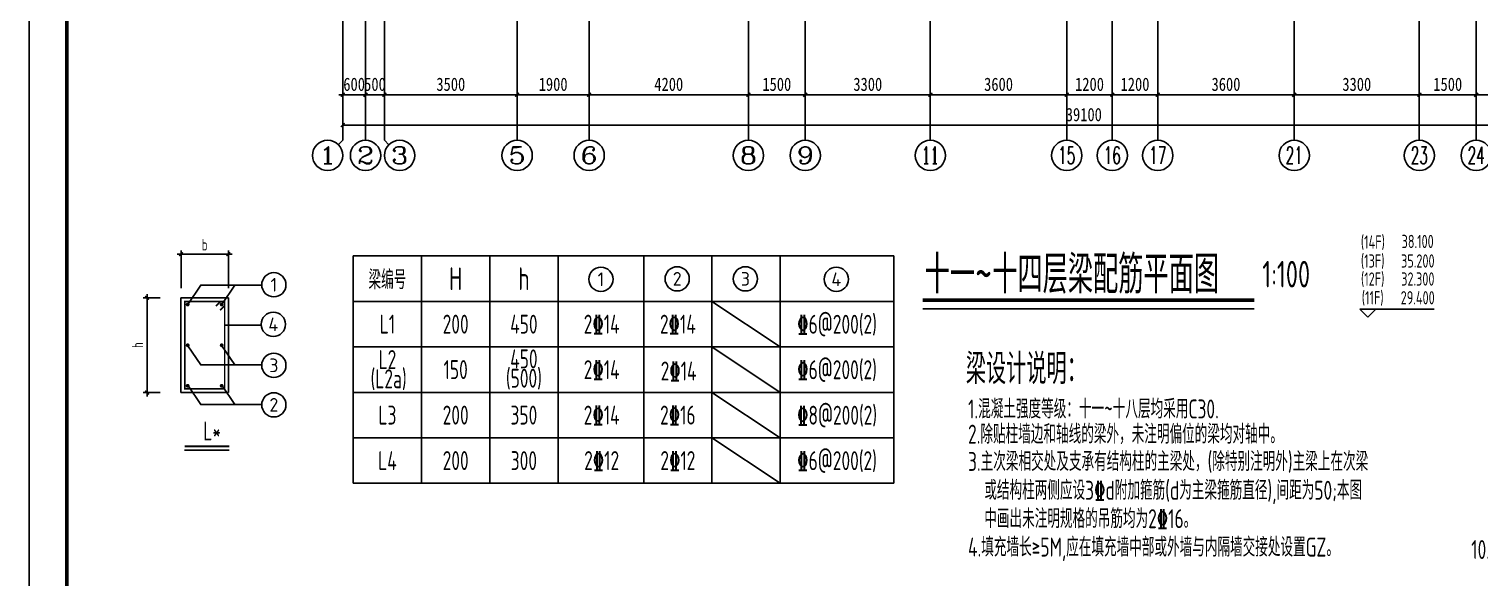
# Model space of a CAD drawing. Extents: x -144902 to 588294, y -160863 to 65494.
# Drawn here: x 314530 to 352807, y -41573 to -27087 of the extents above; entities that cross this region are included whole.
import ezdxf
from ezdxf.enums import TextEntityAlignment as Align

# ---------------------------------------------------------------- set-up
doc = ezdxf.new("R2010")
doc.units = 0
doc.header["$LTSCALE"] = 100
doc.linetypes.add('ACAD_ISO04W100', pattern=[30.5, 24, -3, 0.5, -3])
doc.linetypes.add('CONTINOUS', pattern=[0])
doc.layers.get('0').update_dxf_attribs({"linetype": 'CONTINUOUS'})
doc.layers.get('Defpoints').update_dxf_attribs({"linetype": 'CONTINUOUS'})
for name, color, linetype in [('1508', 2, 'CONTINUOUS'), ('AXIS', 3, 'CONTINUOUS'), ('AXIS_TEXT', 7, 'CONTINUOUS'), ('BBAR', 1, 'CONTINUOUS'), ('BDIM', 3, 'CONTINUOUS'), ('BSET', 2, 'CONTINUOUS'), ('DOTE', 253, 'ACAD_ISO04W100'), ('LAYER2', 7, 'CONTINUOUS'), ('PDIM', 3, 'CONTINUOUS'), ('PUB_DIM', 3, 'CONTINUOUS'), ('S_BEAMDIMMASS', 2, 'CONTINUOUS'), ('TAB', 7, 'CONTINUOUS'), ('TEXT', 7, 'CONTINUOUS'), ('tk', 7, 'CONTINUOUS')]:
    doc.layers.add(name, color=color, linetype=linetype)
doc.styles.add('_HZTXT', font='complex.shx', dxfattribs={"width": 0.7, "bigfont": 'tssdchn.shx'})
doc.styles.add('COMPLEX', font='COMPLEX')
doc.styles.add('DIM_FONT', font='SIMHEI.TTF', dxfattribs={"width": 0.8})
doc.styles.get("Standard").update_dxf_attribs({"font": 'tssdeng.shx', "width": 0.7, "bigfont": 'tssdchn.shx'})
doc.styles.add('TSSD_Dimension', font='Tssdeng.shx', dxfattribs={"width": 0.7, "bigfont": 'tssdchn.shx'})
doc.dimstyles.new('_TCH_ARCH&&100', dxfattribs={"dimtxt": 350, "dimasz": 100, "dimexe": 250, "dimexo": 300, "dimgap": 100, "dimtad": 1, "dimdec": 0, "dimzin": 0, "dimdsep": 46, "dimtxsty": 'DIM_FONT', "dimblk": 'ARCHTICK', "dimcen": 0.09, "dimclrt": 7, "dimazin": 2, "dimtfac": 1, "dimtdec": 0, "dimtix": 1, "dimtmove": 2, "dimatfit": 3, "dimfxl": 1, "dimtolj": 1, "dimtzin": 0, "dimarcsym": 0})
doc.dimstyles.new('TSSD_100_100', dxfattribs={"dimtxt": 300, "dimasz": 100, "dimexe": 100, "dimexo": 250, "dimgap": 100, "dimtad": 1, "dimdec": 0, "dimzin": 0, "dimdsep": 46, "dimtxsty": 'TSSD_Dimension', "dimblk": 'ARCHTICK', "dimcen": 0, "dimdle": 100, "dimclrt": 7, "dimadec": 0, "dimazin": 0, "dimtfac": 1, "dimtdec": 0, "dimtix": 1, "dimtmove": 2, "dimatfit": 3, "dimfxl": 1, "dimtolj": 1, "dimtzin": 0, "dimarcsym": 0})

# ---------------------------------------------------------------- blocks, each defined once
blk = doc.blocks.new('A1tk')
at = {"layer": 'tk', "color": 5}
blk.add_lwpolyline([(0, 0), (0, 59400), (84100, 59400), (84100, 0)], close=True, dxfattribs=at)
at = {"layer": 'tk', "const_width": 100}
blk.add_lwpolyline([(2500, 1000), (83100, 1000), (83100, 58400), (2500, 58400)], close=True, dxfattribs=at)
blk = doc.blocks.new('_ArchTick')
at = {"color": 0, "linetype": 'ByBlock', "const_width": 0.4}
blk.add_lwpolyline([(-0.5, -0.5), (0.5, 0.5)], dxfattribs=at)
blk = doc.blocks.new('*D128')
at = {"layer": 'BDIM', "color": 0, "lineweight": -2}
for p, q in [((461349, -33029), (462799, -33029)), ((461449, -33930), (461449, -32929)), ((462699, -33930), (462699, -32929))]:
    blk.add_line(p, q, dxfattribs=at)
at = {"layer": 'Defpoints', "color": 0}
for p in [(462699, -33029), (461449, -34180), (462699, -34180)]:
    blk.add_point(p, dxfattribs=at)
at = {"layer": 'BDIM', "color": 0, "lineweight": -2, "xscale": 100, "yscale": 100, "zscale": 100, "rotation": 180}
blk.add_blockref('_ArchTick', (461449, -33029), dxfattribs=at)
at = {"layer": 'BDIM', "color": 0, "lineweight": -2, "xscale": 100, "yscale": 100, "zscale": 100}
blk.add_blockref('_ArchTick', (462699, -33029), dxfattribs=at)
at = {"layer": 'BDIM', "color": 7, "insert": (462074, -32779), "char_height": 300, "attachment_point": 5, "style": 'TSSD_Dimension'}
blk.add_mtext('\\A1;b', dxfattribs=at)
blk = doc.blocks.new('*D129')
at = {"layer": 'BDIM', "color": 0, "lineweight": -2}
for p, q in [((460902, -34180), (460452, -34180)), ((460552, -34080), (460552, -36780)), ((460902, -36680), (460452, -36680))]:
    blk.add_line(p, q, dxfattribs=at)
at = {"layer": 'Defpoints', "color": 0}
for p in [(461152, -34180), (460552, -36680), (461152, -36680)]:
    blk.add_point(p, dxfattribs=at)
at = {"layer": 'BDIM', "color": 0, "lineweight": -2, "xscale": 100, "yscale": 100, "zscale": 100}
for p, rotation in [((460552, -34180), 90), ((460552, -36680), 270)]:
    blk.add_blockref('_ArchTick', p, dxfattribs=dict(at, rotation=rotation))
at = {"layer": 'BDIM', "color": 7, "insert": (460302, -35430), "char_height": 300, "attachment_point": 5, "rotation": 90, "style": 'TSSD_Dimension'}
blk.add_mtext('\\A1;h', dxfattribs=at)
blk = doc.blocks.new('AXI0')
blk.add_circle((0, 0), 400)
blk.add_attdef('AXIS', text='', height=450).set_placement((0, 0), align=Align.MIDDLE)
blk = doc.blocks.new('*D1689')
at = {"layer": 'AXIS', "color": 0, "lineweight": -2}
for p, q in [((33961, 3375), (33961, 1750)), ((37861, 3375), (37861, 1750)), ((33961, 2000), (37861, 2000))]:
    blk.add_line(p, q, dxfattribs=at)
at = {"layer": 'Defpoints', "color": 0}
for p in [(33961, 3675), (37861, 3675), (37861, 2000)]:
    blk.add_point(p, dxfattribs=at)
at = {"layer": 'AXIS', "color": 0, "lineweight": -2, "xscale": 100, "yscale": 100, "zscale": 100, "rotation": 180}
blk.add_blockref('_ArchTick', (33961, 2000), dxfattribs=at)
at = {"layer": 'AXIS', "color": 0, "lineweight": -2, "xscale": 100, "yscale": 100, "zscale": 100}
blk.add_blockref('_ArchTick', (37861, 2000), dxfattribs=at)
at = {"layer": 'AXIS', "color": 7, "insert": (35911, 2275), "char_height": 350, "attachment_point": 5, "style": 'DIM_FONT'}
blk.add_mtext('\\A1;3900', dxfattribs=at)
blk = doc.blocks.new('*D1690')
at = {"layer": 'AXIS', "color": 0, "lineweight": -2}
for p, q in [((32461, 3375), (32461, 1750)), ((33961, 3375), (33961, 1750)), ((32461, 2000), (33961, 2000))]:
    blk.add_line(p, q, dxfattribs=at)
at = {"layer": 'Defpoints', "color": 0}
for p in [(32461, 3675), (33961, 3675), (33961, 2000)]:
    blk.add_point(p, dxfattribs=at)
at = {"layer": 'AXIS', "color": 0, "lineweight": -2, "xscale": 100, "yscale": 100, "zscale": 100, "rotation": 180}
blk.add_blockref('_ArchTick', (32461, 2000), dxfattribs=at)
at = {"layer": 'AXIS', "color": 0, "lineweight": -2, "xscale": 100, "yscale": 100, "zscale": 100}
blk.add_blockref('_ArchTick', (33961, 2000), dxfattribs=at)
at = {"layer": 'AXIS', "color": 7, "insert": (33211, 2275), "char_height": 350, "attachment_point": 5, "style": 'DIM_FONT'}
blk.add_mtext('\\A1;1500', dxfattribs=at)
blk = doc.blocks.new('*D1691')
at = {"layer": 'AXIS', "color": 0, "lineweight": -2}
for p, q in [((29161, 3375), (29161, 1750)), ((32461, 3375), (32461, 1750)), ((29161, 2000), (32461, 2000))]:
    blk.add_line(p, q, dxfattribs=at)
at = {"layer": 'Defpoints', "color": 0}
for p in [(29161, 3675), (32461, 3675), (32461, 2000)]:
    blk.add_point(p, dxfattribs=at)
at = {"layer": 'AXIS', "color": 0, "lineweight": -2, "xscale": 100, "yscale": 100, "zscale": 100, "rotation": 180}
blk.add_blockref('_ArchTick', (29161, 2000), dxfattribs=at)
at = {"layer": 'AXIS', "color": 0, "lineweight": -2, "xscale": 100, "yscale": 100, "zscale": 100}
blk.add_blockref('_ArchTick', (32461, 2000), dxfattribs=at)
at = {"layer": 'AXIS', "color": 7, "insert": (30811, 2275), "char_height": 350, "attachment_point": 5, "style": 'DIM_FONT'}
blk.add_mtext('\\A1;3300', dxfattribs=at)
blk = doc.blocks.new('*D1692')
at = {"layer": 'AXIS', "color": 0, "lineweight": -2}
for p, q in [((25561, 3375), (25561, 1750)), ((29161, 3375), (29161, 1750)), ((25561, 2000), (29161, 2000))]:
    blk.add_line(p, q, dxfattribs=at)
at = {"layer": 'Defpoints', "color": 0}
for p in [(25561, 3675), (29161, 3675), (29161, 2000)]:
    blk.add_point(p, dxfattribs=at)
at = {"layer": 'AXIS', "color": 0, "lineweight": -2, "xscale": 100, "yscale": 100, "zscale": 100, "rotation": 180}
blk.add_blockref('_ArchTick', (25561, 2000), dxfattribs=at)
at = {"layer": 'AXIS', "color": 0, "lineweight": -2, "xscale": 100, "yscale": 100, "zscale": 100}
blk.add_blockref('_ArchTick', (29161, 2000), dxfattribs=at)
at = {"layer": 'AXIS', "color": 7, "insert": (27361, 2275), "char_height": 350, "attachment_point": 5, "style": 'DIM_FONT'}
blk.add_mtext('\\A1;3600', dxfattribs=at)
blk = doc.blocks.new('*D1693')
at = {"layer": 'AXIS', "color": 0, "lineweight": -2}
for p, q in [((24361, 3375), (24361, 1750)), ((25561, 3375), (25561, 1750)), ((24361, 2000), (25561, 2000))]:
    blk.add_line(p, q, dxfattribs=at)
at = {"layer": 'Defpoints', "color": 0}
for p in [(24361, 3675), (25561, 3675), (25561, 2000)]:
    blk.add_point(p, dxfattribs=at)
at = {"layer": 'AXIS', "color": 0, "lineweight": -2, "xscale": 100, "yscale": 100, "zscale": 100, "rotation": 180}
blk.add_blockref('_ArchTick', (24361, 2000), dxfattribs=at)
at = {"layer": 'AXIS', "color": 0, "lineweight": -2, "xscale": 100, "yscale": 100, "zscale": 100}
blk.add_blockref('_ArchTick', (25561, 2000), dxfattribs=at)
at = {"layer": 'AXIS', "color": 7, "insert": (24961, 2275), "char_height": 350, "attachment_point": 5, "style": 'DIM_FONT'}
blk.add_mtext('\\A1;1200', dxfattribs=at)
blk = doc.blocks.new('*D1694')
at = {"layer": 'AXIS', "color": 0, "lineweight": -2}
for p, q in [((23161, 3375), (23161, 1750)), ((24361, 3375), (24361, 1750)), ((23161, 2000), (24361, 2000))]:
    blk.add_line(p, q, dxfattribs=at)
at = {"layer": 'Defpoints', "color": 0}
for p in [(23161, 3675), (24361, 3675), (24361, 2000)]:
    blk.add_point(p, dxfattribs=at)
at = {"layer": 'AXIS', "color": 0, "lineweight": -2, "xscale": 100, "yscale": 100, "zscale": 100, "rotation": 180}
blk.add_blockref('_ArchTick', (23161, 2000), dxfattribs=at)
at = {"layer": 'AXIS', "color": 0, "lineweight": -2, "xscale": 100, "yscale": 100, "zscale": 100}
blk.add_blockref('_ArchTick', (24361, 2000), dxfattribs=at)
at = {"layer": 'AXIS', "color": 7, "insert": (23761, 2275), "char_height": 350, "attachment_point": 5, "style": 'DIM_FONT'}
blk.add_mtext('\\A1;1200', dxfattribs=at)
blk = doc.blocks.new('*D1695')
at = {"layer": 'AXIS', "color": 0, "lineweight": -2}
for p, q in [((19561, 3375), (19561, 1750)), ((23161, 3375), (23161, 1750)), ((19561, 2000), (23161, 2000))]:
    blk.add_line(p, q, dxfattribs=at)
at = {"layer": 'Defpoints', "color": 0}
for p in [(19561, 3675), (23161, 3675), (23161, 2000)]:
    blk.add_point(p, dxfattribs=at)
at = {"layer": 'AXIS', "color": 0, "lineweight": -2, "xscale": 100, "yscale": 100, "zscale": 100, "rotation": 180}
blk.add_blockref('_ArchTick', (19561, 2000), dxfattribs=at)
at = {"layer": 'AXIS', "color": 0, "lineweight": -2, "xscale": 100, "yscale": 100, "zscale": 100}
blk.add_blockref('_ArchTick', (23161, 2000), dxfattribs=at)
at = {"layer": 'AXIS', "color": 7, "insert": (21361, 2275), "char_height": 350, "attachment_point": 5, "style": 'DIM_FONT'}
blk.add_mtext('\\A1;3600', dxfattribs=at)
blk = doc.blocks.new('*D1696')
at = {"layer": 'AXIS', "color": 0, "lineweight": -2}
for p, q in [((16261, 3375), (16261, 1750)), ((19561, 3375), (19561, 1750)), ((16261, 2000), (19561, 2000))]:
    blk.add_line(p, q, dxfattribs=at)
at = {"layer": 'Defpoints', "color": 0}
for p in [(16261, 3675), (19561, 3675), (19561, 2000)]:
    blk.add_point(p, dxfattribs=at)
at = {"layer": 'AXIS', "color": 0, "lineweight": -2, "xscale": 100, "yscale": 100, "zscale": 100, "rotation": 180}
blk.add_blockref('_ArchTick', (16261, 2000), dxfattribs=at)
at = {"layer": 'AXIS', "color": 0, "lineweight": -2, "xscale": 100, "yscale": 100, "zscale": 100}
blk.add_blockref('_ArchTick', (19561, 2000), dxfattribs=at)
at = {"layer": 'AXIS', "color": 7, "insert": (17911, 2275), "char_height": 350, "attachment_point": 5, "style": 'DIM_FONT'}
blk.add_mtext('\\A1;3300', dxfattribs=at)
blk = doc.blocks.new('*D1697')
at = {"layer": 'AXIS', "color": 0, "lineweight": -2}
for p, q in [((14761, 3375), (14761, 1750)), ((16261, 3375), (16261, 1750)), ((14761, 2000), (16261, 2000))]:
    blk.add_line(p, q, dxfattribs=at)
at = {"layer": 'Defpoints', "color": 0}
for p in [(14761, 3675), (16261, 3675), (16261, 2000)]:
    blk.add_point(p, dxfattribs=at)
at = {"layer": 'AXIS', "color": 0, "lineweight": -2, "xscale": 100, "yscale": 100, "zscale": 100, "rotation": 180}
blk.add_blockref('_ArchTick', (14761, 2000), dxfattribs=at)
at = {"layer": 'AXIS', "color": 0, "lineweight": -2, "xscale": 100, "yscale": 100, "zscale": 100}
blk.add_blockref('_ArchTick', (16261, 2000), dxfattribs=at)
at = {"layer": 'AXIS', "color": 7, "insert": (15511, 2275), "char_height": 350, "attachment_point": 5, "style": 'DIM_FONT'}
blk.add_mtext('\\A1;1500', dxfattribs=at)
blk = doc.blocks.new('*D1698')
at = {"layer": 'AXIS', "color": 0, "lineweight": -2}
for p, q in [((10561, 3375), (10561, 1750)), ((14761, 3375), (14761, 1750)), ((10561, 2000), (14761, 2000))]:
    blk.add_line(p, q, dxfattribs=at)
at = {"layer": 'Defpoints', "color": 0}
for p in [(10561, 3675), (14761, 3675), (14761, 2000)]:
    blk.add_point(p, dxfattribs=at)
at = {"layer": 'AXIS', "color": 0, "lineweight": -2, "xscale": 100, "yscale": 100, "zscale": 100, "rotation": 180}
blk.add_blockref('_ArchTick', (10561, 2000), dxfattribs=at)
at = {"layer": 'AXIS', "color": 0, "lineweight": -2, "xscale": 100, "yscale": 100, "zscale": 100}
blk.add_blockref('_ArchTick', (14761, 2000), dxfattribs=at)
at = {"layer": 'AXIS', "color": 7, "insert": (12661, 2275), "char_height": 350, "attachment_point": 5, "style": 'DIM_FONT'}
blk.add_mtext('\\A1;4200', dxfattribs=at)
blk = doc.blocks.new('*D1699')
at = {"layer": 'AXIS', "color": 0, "lineweight": -2}
for p, q in [((8661, 3375), (8661, 1750)), ((10561, 3375), (10561, 1750)), ((8661, 2000), (10561, 2000))]:
    blk.add_line(p, q, dxfattribs=at)
at = {"layer": 'Defpoints', "color": 0}
for p in [(8661, 3675), (10561, 3675), (10561, 2000)]:
    blk.add_point(p, dxfattribs=at)
at = {"layer": 'AXIS', "color": 0, "lineweight": -2, "xscale": 100, "yscale": 100, "zscale": 100, "rotation": 180}
blk.add_blockref('_ArchTick', (8661, 2000), dxfattribs=at)
at = {"layer": 'AXIS', "color": 0, "lineweight": -2, "xscale": 100, "yscale": 100, "zscale": 100}
blk.add_blockref('_ArchTick', (10561, 2000), dxfattribs=at)
at = {"layer": 'AXIS', "color": 7, "insert": (9611, 2275), "char_height": 350, "attachment_point": 5, "style": 'DIM_FONT'}
blk.add_mtext('\\A1;1900', dxfattribs=at)
blk = doc.blocks.new('*D1700')
at = {"layer": 'AXIS', "color": 0, "lineweight": -2}
for p, q in [((5161, 3375), (5161, 1750)), ((8661, 3375), (8661, 1750)), ((5161, 2000), (8661, 2000))]:
    blk.add_line(p, q, dxfattribs=at)
at = {"layer": 'Defpoints', "color": 0}
for p in [(5161, 3675), (8661, 3675), (8661, 2000)]:
    blk.add_point(p, dxfattribs=at)
at = {"layer": 'AXIS', "color": 0, "lineweight": -2, "xscale": 100, "yscale": 100, "zscale": 100, "rotation": 180}
blk.add_blockref('_ArchTick', (5161, 2000), dxfattribs=at)
at = {"layer": 'AXIS', "color": 0, "lineweight": -2, "xscale": 100, "yscale": 100, "zscale": 100}
blk.add_blockref('_ArchTick', (8661, 2000), dxfattribs=at)
at = {"layer": 'AXIS', "color": 7, "insert": (6911, 2275), "char_height": 350, "attachment_point": 5, "style": 'DIM_FONT'}
blk.add_mtext('\\A1;3500', dxfattribs=at)
blk = doc.blocks.new('*D1701')
at = {"layer": 'AXIS', "color": 0, "lineweight": -2}
for p, q in [((4661, 3375), (4661, 1750)), ((5161, 3375), (5161, 1750)), ((4661, 2000), (4561, 2000)), ((4661, 2000), (5161, 2000)), ((5161, 2000), (5261, 2000))]:
    blk.add_line(p, q, dxfattribs=at)
at = {"layer": 'Defpoints', "color": 0}
for p in [(4661, 3675), (5161, 3675), (5161, 2000)]:
    blk.add_point(p, dxfattribs=at)
at = {"layer": 'AXIS', "color": 0, "lineweight": -2, "xscale": 100, "yscale": 100, "zscale": 100}
blk.add_blockref('_ArchTick', (4661, 2000), dxfattribs=at)
at = {"layer": 'AXIS', "color": 0, "lineweight": -2, "xscale": 100, "yscale": 100, "zscale": 100, "rotation": 180}
blk.add_blockref('_ArchTick', (5161, 2000), dxfattribs=at)
at = {"layer": 'AXIS', "color": 7, "insert": (4911, 2275), "char_height": 350, "attachment_point": 5, "style": 'DIM_FONT'}
blk.add_mtext('\\A1;500', dxfattribs=at)
blk = doc.blocks.new('*D1702')
at = {"layer": 'AXIS', "color": 0, "lineweight": -2}
for p, q in [((4061, 3375), (4061, 1750)), ((4661, 3375), (4661, 1750)), ((4061, 2000), (3961, 2000)), ((4061, 2000), (4661, 2000)), ((4661, 2000), (4761, 2000))]:
    blk.add_line(p, q, dxfattribs=at)
at = {"layer": 'Defpoints', "color": 0}
for p in [(4061, 3675), (4661, 3675), (4661, 2000)]:
    blk.add_point(p, dxfattribs=at)
at = {"layer": 'AXIS', "color": 0, "lineweight": -2, "xscale": 100, "yscale": 100, "zscale": 100}
blk.add_blockref('_ArchTick', (4061, 2000), dxfattribs=at)
at = {"layer": 'AXIS', "color": 0, "lineweight": -2, "xscale": 100, "yscale": 100, "zscale": 100, "rotation": 180}
blk.add_blockref('_ArchTick', (4661, 2000), dxfattribs=at)
at = {"layer": 'AXIS', "color": 7, "insert": (4361, 2275), "char_height": 350, "attachment_point": 5, "style": 'DIM_FONT'}
blk.add_mtext('\\A1;600', dxfattribs=at)
blk = doc.blocks.new('*D1703')
at = {"layer": 'AXIS', "color": 0, "lineweight": -2}
for p, q in [((4061, 3375), (4061, 950)), ((43161, 3375), (43161, 950)), ((4061, 1200), (43161, 1200))]:
    blk.add_line(p, q, dxfattribs=at)
at = {"layer": 'Defpoints', "color": 0}
for p in [(4061, 3675, 0), (43161, 3675, 0), (43161, 1200)]:
    blk.add_point(p, dxfattribs=at)
at = {"layer": 'AXIS', "color": 0, "lineweight": -2, "xscale": 100, "yscale": 100, "zscale": 100, "rotation": 180}
blk.add_blockref('_ArchTick', (4061, 1200), dxfattribs=at)
at = {"layer": 'AXIS', "color": 0, "lineweight": -2, "xscale": 100, "yscale": 100, "zscale": 100}
blk.add_blockref('_ArchTick', (43161, 1200), dxfattribs=at)
at = {"layer": 'AXIS', "color": 7, "insert": (23611, 1475), "char_height": 350, "attachment_point": 5, "style": 'DIM_FONT'}
blk.add_mtext('\\A1;39100', dxfattribs=at)
blk = doc.blocks.new('_AXISO')
blk.add_circle((0, 0), 0.5)
at = {"layer": 'AXIS_TEXT', "style": 'COMPLEX', "width": 1.041667}
blk.add_attdef('A', text='', height=0.56, dxfattribs=at).set_placement((-0.25, -0.28), (0.25, -0.28), align=Align.FIT)
blk = doc.blocks.new('2012120610254659')
at = {"layer": 'BBAR', "const_width": 40}
blk.add_lwpolyline([(2217.5, 4676.1), (2337.7, 4796.3), (2447.7, 4796.3), (2447.7, 2494.3), (1395.7, 2494.3), (1395.7, 4796.3), (2447.7, 4796.3), (2447.7, 4686.3), (2327.5, 4566.1)], dxfattribs=at)
at = {"layer": 'BBAR', "const_width": 50}
for points in [[(1448.4, 4718.5, 1), (1498.4, 4718.5, 1)], [(2344.9, 4718.5, 1), (2394.9, 4718.5, 1)], [(1448.4, 3642.1, 1), (1498.4, 3642.1, 1)], [(2344.9, 3642.1, 1), (2394.9, 3642.1, 1)], [(1448.4, 2572.1, 1), (1498.4, 2572.1, 1)], [(2344.9, 2572.1, 1), (2394.9, 2572.1, 1)]]:
    blk.add_lwpolyline(points, format="xyb", close=True, dxfattribs=at)
at = {"layer": 'BDIM'}
for p, q in [((2369.9, 4720.7), (2712.8, 5229.6)), ((3412.9, 4174.2), (2447.7, 4174.2)), ((2369.9, 3631.4), (2712.8, 3122.5)), ((2369.9, 2588.4), (2712.8, 2079.5))]:
    blk.add_line(p, q, dxfattribs=at)
for points in [[(1473.4, 4720.7), (1816.3, 5229.6), (3426.8, 5229.6)], [(1473.4, 3631.4), (1816.3, 3122.5), (3426.8, 3122.5)], [(1473.4, 2588.4), (1816.3, 2079.5), (3426.8, 2079.5)]]:
    blk.add_lwpolyline(points, dxfattribs=at)
at = {"layer": 'BSET'}
for p, q in [((2546.7, 4895.3), (1296.7, 4895.3)), ((1296.7, 2395.3), (1296.7, 4895.3)), ((2546.7, 2395.3), (2546.7, 4895.3)), ((1296.7, 2395.3), (2546.7, 2395.3))]:
    blk.add_line(p, q, dxfattribs=at)
at = {"layer": 'BSET', "color": 4}
blk.add_line((1393.3, 878.3), (2568.7, 878.3), dxfattribs=at)
at = {"layer": 'BSET', "color": 4, "const_width": 50}
blk.add_lwpolyline([(1393.3, 978.3), (2568.7, 978.3)], dxfattribs=at)
at = {"layer": 'LAYER2'}
for p, q in [((15304.3, 4800), (17104.3, 3600)), ((15304.3, 3600), (17104.3, 2400)), ((15304.3, 2400), (17104.3, 1200)), ((15304.3, 1200), (17104.3, 0))]:
    blk.add_line(p, q, dxfattribs=at)
at = {"layer": 'TAB'}
for p, q in [((5842.5, 6000), (20104.3, 6000)), ((5842.5, 6000), (5842.5, 0)), ((7642.5, 6000), (7642.5, 0)), ((9442.5, 6000), (9442.5, 0)), ((11242.5, 6000), (11242.5, 0)), ((13504.3, 6000), (13504.3, 0)), ((15304.3, 6000), (15304.3, 0)), ((17104.3, 6000), (17104.3, 0)), ((20104.3, 6000), (20104.3, 0)), ((5842.5, 4800), (20104.3, 4800)), ((5842.5, 3600), (20104.3, 3600)), ((5842.5, 2400), (20104.3, 2400)), ((5842.5, 2400), (20104.3, 2400)), ((5842.5, 1200), (20104.3, 1200)), ((5842.5, 0), (20104.3, 0))]:
    blk.add_line(p, q, dxfattribs=at)
at = {"layer": 'PDIM', "xscale": 0.8000000000465661, "yscale": 0.8000000000465661, "zscale": 0.8}
for p, values in [((3746.6, 5238.7), {'AXIS': '1'}), ((12374.2, 5384.8), {'AXIS': '1'}), ((14386.9, 5395.1), {'AXIS': '2'}), ((16186.9, 5395.1), {'AXIS': '3'}), ((18584.1, 5384.8), {'AXIS': '4'}), ((3732.2, 4195.2), {'AXIS': '4'}), ((3746.6, 3113.4), {'AXIS': '3'}), ((3746.6, 2070.4), {'AXIS': '2'})]:
    blk.add_blockref('AXI0', p, dxfattribs=at).add_auto_attribs(values)
at = {"layer": 'BSET', "color": 4, "width": 0.7}
blk.add_text('L*', height=500, dxfattribs=at).set_placement((1881.9, 1133.2))
at = {"layer": 'TEXT', "width": 0.7}
for s, height, p in [('梁编号', 500, (6742.5, 5400)), ('H', 600, (8542.5, 5400)), ('h', 600, (10342.5, 5400))]:
    blk.add_text(s, height=height, dxfattribs=at).set_placement(p, align=Align.MIDDLE)
at = {"layer": 'TEXT', "color": 210, "width": 0.7}
for s, p in [('L1', (6742.5, 4200)), ('200', (8542.5, 4200)), ('450', (10342.5, 4200)), ('2%%13214', (12394.6, 4200)), ('2%%13214', (14404.3, 4200)), ('%%1326@200(2)', (18604.3, 4200)), ('L2', (6742.5, 3265.9)), ('450', (10342.5, 3284.1)), ('150', (8542.5, 3000)), ('(500)', (10342.5, 2774)), ('2%%13214', (12394.6, 3000)), ('2%%13214', (14424, 2964.7)), ('%%1326@200(2)', (18604.3, 3000)), ('(L2a)', (6773.8, 2759.1))]:
    blk.add_text(s, height=500, dxfattribs=at).set_placement(p, align=Align.MIDDLE)
at = {"layer": 'TEXT', "color": 6, "width": 0.7}
for s, p in [('L3', (6742.5, 1800)), ('200', (8542.5, 1800)), ('350', (10342.5, 1800)), ('2%%13214', (12394.6, 1800)), ('2%%13216', (14404.3, 1800)), ('%%1328@200(2)', (18604.3, 1800)), ('L4', (6742.5, 600)), ('200', (8542.5, 600)), ('300', (10342.5, 600)), ('2%%13212', (12394.6, 600)), ('2%%13212', (14404.3, 600)), ('%%1326@200(2)', (18604.3, 600))]:
    blk.add_text(s, height=500, dxfattribs=at).set_placement(p, align=Align.MIDDLE)
at = {"layer": 'BDIM'}
dim = blk.add_linear_dim(base=(2546.7, 6045.9), p1=(1296.7, 4895.3), p2=(2546.7, 4895.3), text='b', dimstyle='TSSD_100_100', dxfattribs=at)
dim.commit()
dim.dimension.update_dxf_attribs({"geometry": '*D128', "text_midpoint": (1921.7, 6295.9), "insert": (-460151.9, 39075.1)})
dim = blk.add_linear_dim(base=(400, 2395.3), p1=(1000, 4895.3), p2=(1000, 2395.3), angle=90, text='h', dimstyle='TSSD_100_100', dxfattribs=at)
dim.commit()
dim.dimension.update_dxf_attribs({"geometry": '*D129', "text_midpoint": (150, 3645.3), "insert": (-460151.9, 39075.1)})
blk = doc.blocks.new('2012122621245179')
at = {"layer": 'AXIS'}
for p, q in [((4061.4, 3675, 0), (4061.4, 800, 0)), ((4661.4, 3675, 0), (4661.4, 800, 0)), ((5161.4, 3675, 0), (5161.4, 800, 0)), ((8661.4, 3675, 0), (8661.4, 800, 0)), ((10561.4, 3675, 0), (10561.4, 800, 0)), ((14761.4, 3675, 0), (14761.4, 800, 0)), ((16261.4, 3675, 0), (16261.4, 800, 0)), ((19561.4, 3675, 0), (19561.4, 800, 0)), ((23161.4, 3675, 0), (23161.4, 800, 0)), ((24361.4, 3675, 0), (24361.4, 800, 0)), ((25561.4, 3675, 0), (25561.4, 800, 0)), ((29161.4, 3675, 0), (29161.4, 800, 0)), ((32461.4, 3675, 0), (32461.4, 800, 0)), ((33961.4, 3675, 0), (33961.4, 800, 0)), ((3944.2, 682.8, 0), (4061.4, 800, 0)), ((5278.5, 682.8, 0), (5161.4, 800, 0))]:
    blk.add_line(p, q, dxfattribs=at)
at = {"layer": 'DOTE'}
for p, q in [((4061.4, 3675, 0), (4061.4, 23075, 0)), ((4661.4, 3675, 0), (4661.4, 23075, 0)), ((8661.4, 3675, 0), (8661.4, 23075, 0)), ((10561.4, 3675, 0), (10561.4, 23075, 0)), ((14761.4, 3675, 0), (14761.4, 23075, 0)), ((33961.4, 3675, 0), (33961.4, 23075, 0)), ((24361.4, 3675, 0), (24361.4, 19375, 0)), ((5161.4, 3675, 0), (5161.4, 14875, 0)), ((16261.4, 3675, 0), (16261.4, 11875, 0)), ((19561.4, 3675, 0), (19561.4, 11875, 0)), ((23161.4, 3675, 0), (23161.4, 11875, 0)), ((25561.4, 3675, 0), (25561.4, 11875, 0)), ((29161.4, 3675, 0), (29161.4, 11875, 0)), ((32461.4, 3675, 0), (32461.4, 11875, 0))]:
    blk.add_line(p, q, dxfattribs=at)
at = {"layer": 'AXIS'}
ref = blk.add_blockref('_AXISO', (3661.4, 400, 0), dxfattribs=dict(at, xscale=800, yscale=800, zscale=800))
ref.add_attrib('A', '1', dxfattribs={"layer": 'AXIS_TEXT', "height": 452.5, "style": '_HZTXT', "width": 2.333333}).set_placement((3435.1, 173.7, 0), (3887.6, 173.7, 0), align=Align.FIT)
ref = blk.add_blockref('_AXISO', (4661.4, 400, 0), dxfattribs=dict(at, xscale=800, yscale=800, zscale=800))
ref.add_attrib('A', '2', dxfattribs={"layer": 'AXIS_TEXT', "height": 452.5, "style": '_HZTXT', "width": 1.5}).set_placement((4435.1, 173.7, 0), (4887.6, 173.7, 0), align=Align.FIT)
ref = blk.add_blockref('_AXISO', (5561.4, 400, 0), dxfattribs=dict(at, xscale=800, yscale=800, zscale=800))
ref.add_attrib('A', '3', dxfattribs={"layer": 'AXIS_TEXT', "height": 452.5, "style": '_HZTXT', "width": 1.5}).set_placement((5335.1, 173.7, 0), (5787.6, 173.7, 0), align=Align.FIT)
ref = blk.add_blockref('_AXISO', (8661.4, 400, 0), dxfattribs=dict(at, xscale=800, yscale=800, zscale=800))
ref.add_attrib('A', '5', dxfattribs={"layer": 'AXIS_TEXT', "height": 452.5, "style": '_HZTXT', "width": 1.5}).set_placement((8435.1, 173.7, 0), (8887.6, 173.7, 0), align=Align.FIT)
ref = blk.add_blockref('_AXISO', (10561.4, 400, 0), dxfattribs=dict(at, xscale=800, yscale=800, zscale=800))
ref.add_attrib('A', '6', dxfattribs={"layer": 'AXIS_TEXT', "height": 452.5, "style": '_HZTXT', "width": 1.5}).set_placement((10335.1, 173.7, 0), (10787.6, 173.7, 0), align=Align.FIT)
ref = blk.add_blockref('_AXISO', (14761.4, 400, 0), dxfattribs=dict(at, xscale=800, yscale=800, zscale=800))
ref.add_attrib('A', '8', dxfattribs={"layer": 'AXIS_TEXT', "height": 452.5, "style": '_HZTXT', "width": 1.5}).set_placement((14535.1, 173.7, 0), (14987.6, 173.7, 0), align=Align.FIT)
ref = blk.add_blockref('_AXISO', (16261.4, 400, 0), dxfattribs=dict(at, xscale=800, yscale=800, zscale=800))
ref.add_attrib('A', '9', dxfattribs={"layer": 'AXIS_TEXT', "height": 452.5, "style": '_HZTXT', "width": 1.5}).set_placement((16035.1, 173.7, 0), (16487.6, 173.7, 0), align=Align.FIT)
ref = blk.add_blockref('_AXISO', (19561.4, 400, 0), dxfattribs=dict(at, xscale=800, yscale=800, zscale=800))
ref.add_attrib('A', '11', dxfattribs={"layer": 'AXIS_TEXT', "height": 452.55, "style": '_HZTXT', "width": 0.875}).set_placement((19335.1, 173.7, 0), (19787.6, 173.7, 0), align=Align.FIT)
ref = blk.add_blockref('_AXISO', (23161.4, 400, 0), dxfattribs=dict(at, xscale=800, yscale=800, zscale=800))
ref.add_attrib('A', '15', dxfattribs={"layer": 'AXIS_TEXT', "height": 452.55, "style": '_HZTXT', "width": 0.724138}).set_placement((22935.1, 173.7, 0), (23387.6, 173.7, 0), align=Align.FIT)
ref = blk.add_blockref('_AXISO', (24361.4, 400, 0), dxfattribs=dict(at, xscale=800, yscale=800, zscale=800))
ref.add_attrib('A', '16', dxfattribs={"layer": 'AXIS_TEXT', "height": 452.55, "style": '_HZTXT', "width": 0.724138}).set_placement((24135.1, 173.7, 0), (24587.6, 173.7, 0), align=Align.FIT)
ref = blk.add_blockref('_AXISO', (25561.4, 400, 0), dxfattribs=dict(at, xscale=800, yscale=800, zscale=800))
ref.add_attrib('A', '17', dxfattribs={"layer": 'AXIS_TEXT', "height": 452.55, "style": '_HZTXT', "width": 0.724138}).set_placement((25335.1, 173.7, 0), (25787.6, 173.7, 0), align=Align.FIT)
ref = blk.add_blockref('_AXISO', (29161.4, 400, 0), dxfattribs=dict(at, xscale=800, yscale=800, zscale=800))
ref.add_attrib('A', '21', dxfattribs={"layer": 'AXIS_TEXT', "height": 452.55, "style": '_HZTXT', "width": 0.724138}).set_placement((28935.1, 173.7, 0), (29387.6, 173.7, 0), align=Align.FIT)
ref = blk.add_blockref('_AXISO', (32461.4, 400, 0), dxfattribs=dict(at, xscale=800, yscale=800, zscale=800))
ref.add_attrib('A', '23', dxfattribs={"layer": 'AXIS_TEXT', "height": 452.55, "style": '_HZTXT', "width": 0.617647}).set_placement((32235.1, 173.7, 0), (32687.6, 173.7, 0), align=Align.FIT)
ref = blk.add_blockref('_AXISO', (33961.4, 400, 0), dxfattribs=dict(at, xscale=800, yscale=800, zscale=800))
ref.add_attrib('A', '24', dxfattribs={"layer": 'AXIS_TEXT', "height": 452.55, "style": '_HZTXT', "width": 0.583333}).set_placement((33735.1, 173.7, 0), (34187.6, 173.7, 0), align=Align.FIT)
for p1, p2, distance, picture, middle in [((4061.4, 3675, 0), (4661.4, 3675, 0), -1675, '*D1702', (4361.4, 2275, 0)), ((4061.4, 3675, 0), (43161.4, 3675, 0), -2475, '*D1703', (23611.4, 1475, 0)), ((4661.4, 3675, 0), (5161.4, 3675, 0), -1675, '*D1701', (4911.4, 2275, 0)), ((5161.4, 3675, 0), (8661.4, 3675, 0), -1675, '*D1700', (6911.4, 2275, 0)), ((8661.4, 3675, 0), (10561.4, 3675, 0), -1675, '*D1699', (9611.4, 2275, 0)), ((10561.4, 3675, 0), (14761.4, 3675, 0), -1675, '*D1698', (12661.4, 2275, 0)), ((14761.4, 3675, 0), (16261.4, 3675, 0), -1675, '*D1697', (15511.4, 2275, 0)), ((16261.4, 3675, 0), (19561.4, 3675, 0), -1675, '*D1696', (17911.4, 2275, 0)), ((19561.4, 3675, 0), (23161.4, 3675, 0), -1675, '*D1695', (21361.4, 2275, 0)), ((23161.4, 3675, 0), (24361.4, 3675, 0), -1675, '*D1694', (23761.4, 2275, 0)), ((24361.4, 3675, 0), (25561.4, 3675, 0), -1675, '*D1693', (24961.4, 2275, 0)), ((25561.4, 3675, 0), (29161.4, 3675, 0), -1675, '*D1692', (27361.4, 2275, 0)), ((29161.4, 3675, 0), (32461.4, 3675, 0), -1675, '*D1691', (30811.4, 2275, 0)), ((32461.4, 3675, 0), (33961.4, 3675, 0), -1675, '*D1690', (33211.4, 2275, 0)), ((33961.4, 3675, 0), (37861.4, 3675, 0), -1675, '*D1689', (35911.4, 2275, 0))]:
    dim = blk.add_aligned_dim(p1=p1, p2=p2, distance=distance, dimstyle='_TCH_ARCH&&100', dxfattribs=at)
    dim.commit()
    dim.dimension.update_dxf_attribs({"geometry": picture, "text_midpoint": middle})

msp = doc.modelspace()

# ---------------------------------------------------------------- linework, layer by layer
at = {"layer": 'PUB_DIM', "linetype": 'CONTINOUS'}
for p, q in [((349641.189, -34478.09), (349851.189, -34688.09)), ((349851.189, -34688.09), (350061.189, -34478.09))]:
    msp.add_line(p, q, dxfattribs=at)
at = {"layer": 'PUB_DIM'}
msp.add_line((351599.265, -34478.09), (349641.189, -34478.09), dxfattribs=at)
at = {"layer": 'TEXT'}
for p, q in [((338105.755, -34240.802), (346850.803, -34240.802)), ((338105.755, -34466.753), (346850.803, -34466.753))]:
    msp.add_line(p, q, dxfattribs=at)
at = {"layer": 'TEXT', "const_width": 100}
msp.add_lwpolyline([(338105.755, -34240.195), (346850.803, -34240.195)], dxfattribs=at)

# ---------------------------------------------------------------- block references
at = {"layer": '1508', "rotation": 270}
msp.add_blockref('A1tk', (314530.384, -844.592), dxfattribs=at)
at = {"layer": 'AXIS'}
msp.add_blockref('2012122621245179', (318746.016, -30822.406), dxfattribs=at)
at = {"layer": 'S_BEAMDIMMASS'}
msp.add_blockref('2012120610254659', (317242.783, -39075.13), dxfattribs=at)

# ---------------------------------------------------------------- texts
at = {"layer": 'PUB_DIM', "width": 0.7}
for s, p in [('(14F)', (349981.669, -32708.603)), ('38.100', (351163.594, -32692.986)), ('(13F)', (349976.963, -33207.958)), ('35.200', (351167.955, -33207.958)), ('(12F)', (349976.963, -33683.538)), ('32.300', (351168.087, -33683.538)), ('(11F)', (349976.963, -34178.143)), ('29.400', (351164.473, -34178.143))]:
    msp.add_text(s, height=350, rotation=0, dxfattribs=at).set_placement(p, align=Align.MIDDLE)
at = {"layer": 'TEXT', "width": 0.7}
for s, height, p in [('十一~十四层梁配筋平面图', 1000, (338154.662, -34065.889, -1140.819)), ('1:100', 700, (347065.78, -33906.381)), ('梁设计说明：', 800, (339243.509, -36456.238)), ('1.混凝土强度等级：十一~十八层均采用C30.', 500, (339302.54, -37363.443)), ('2.除贴柱墙边和轴线的梁外，未注明偏位的梁均对轴中。', 500, (339302.54, -38028.118)), ('3.主次梁相交处及支承有结构柱的主梁处，(除特别注明外)主梁上在次梁', 500, (339302.54, -38749.855)), ('或结构柱两侧应设3%%132d附加箍筋(d为主梁箍筋直径),间距为50;本图', 500, (339731.393, -39508.879)), ('中画出未注明规格的吊筋均为2%%13216。', 500, (339731.393, -40258.879)), ('4.填充墙长≥5M,应在填充墙中部或外墙与内隔墙交接处设置GZ。', 500, (339302.54, -41008.456))]:
    msp.add_text(s, height=height, dxfattribs=at).set_placement(p)
at = {"layer": 'TEXT', "ltscale": 99, "width": 0.7}
msp.add_text('10.平面模板布置应以相应楼层的结构平面图为准。', height=500, dxfattribs=at).set_placement((352577.064, -41073.49))

doc.saveas('drawing.dxf')
